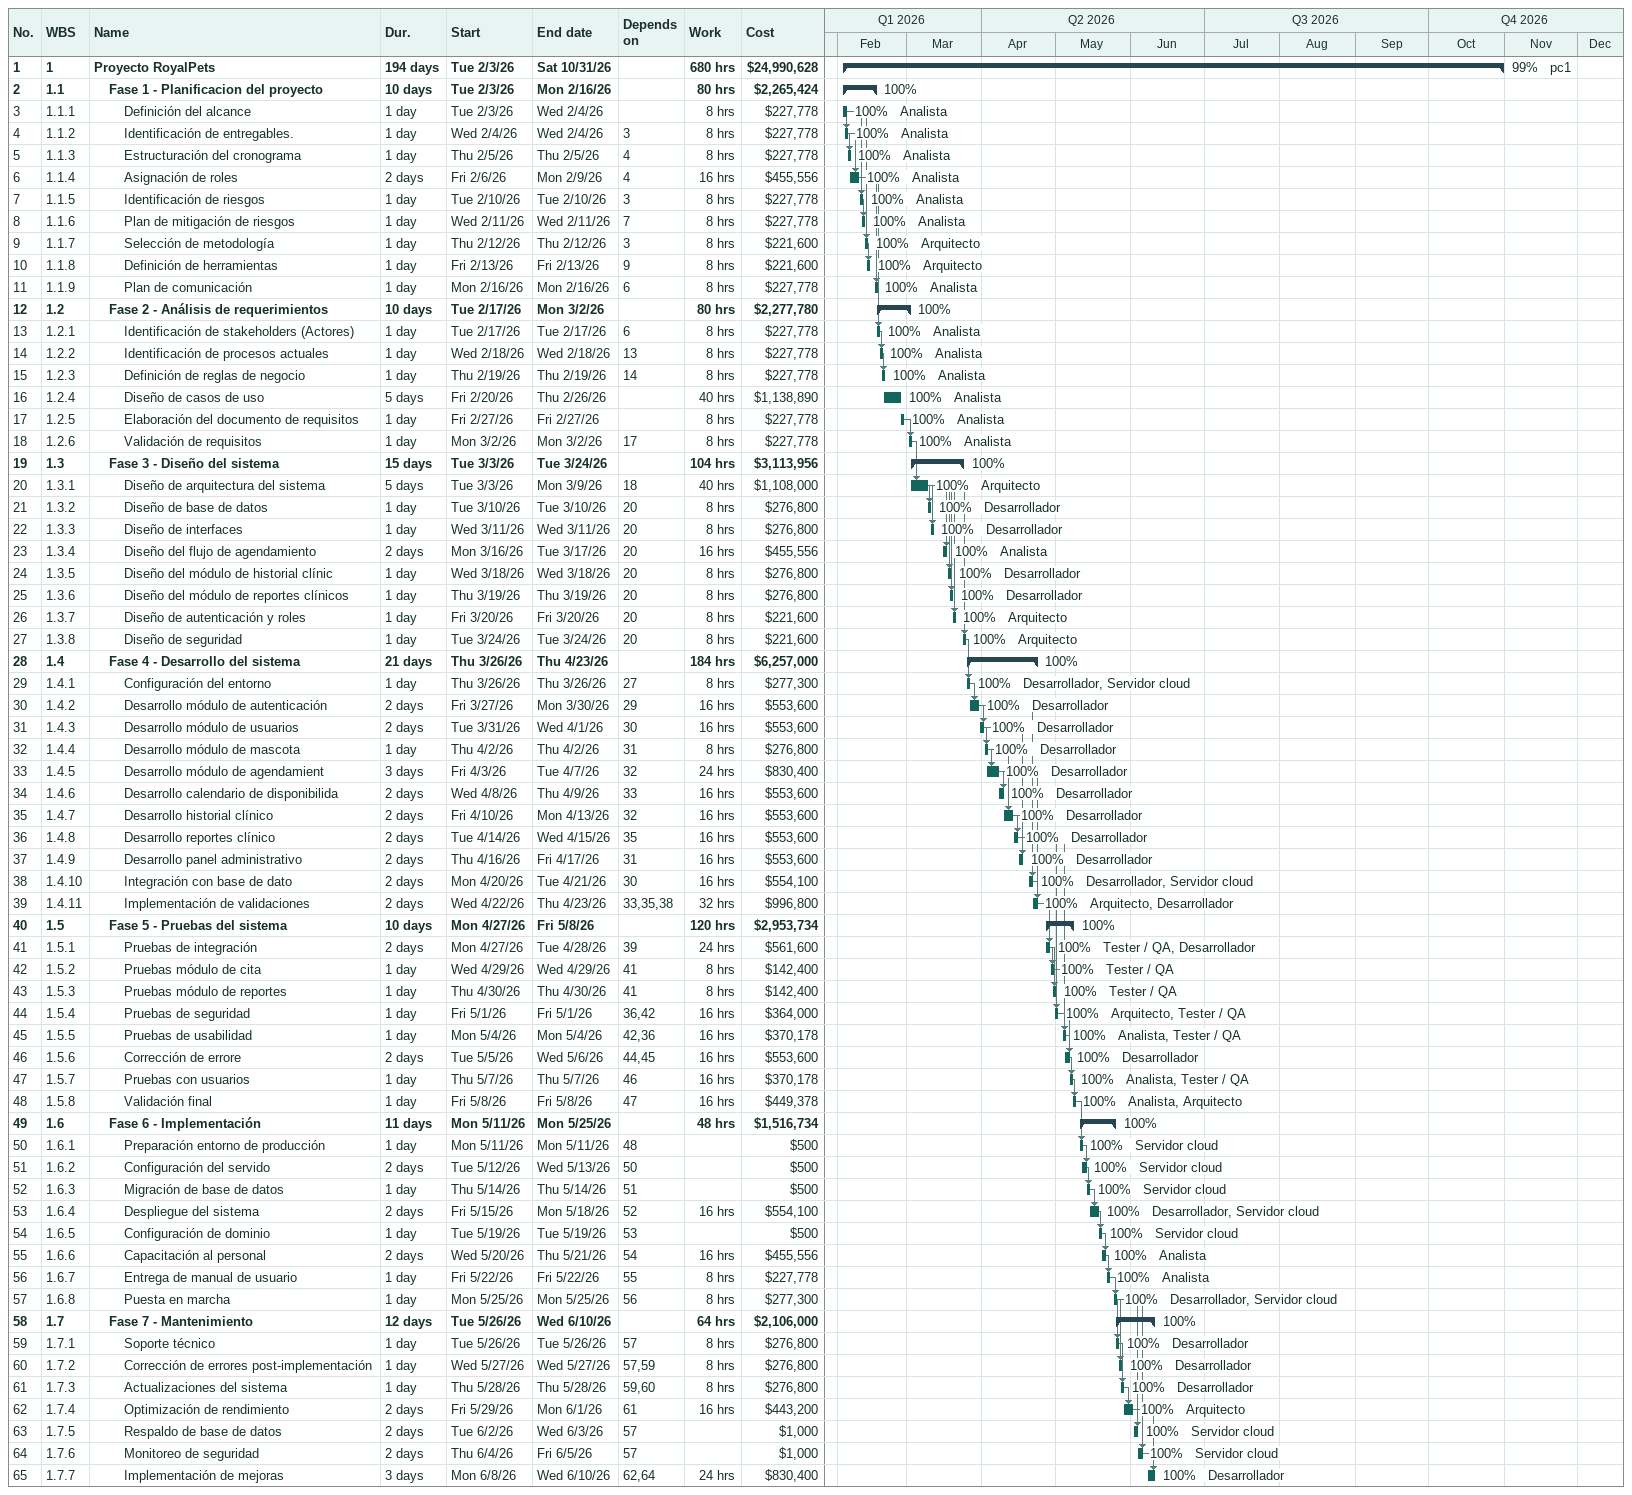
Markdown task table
| ID | WBS | Task | Duration | Start | Finish | Predecessors | Resources | % complete | Work (h) | Cost ($) |
|---|---|---|---|---|---|---|---|---|---|---|
| 1 | 1 | **Proyecto RoyalPets** | 194d | 2026-02-03 | 2026-10-31 |  | pc1 | 99 | 680 | 24990628 |
| 2 | 1.1 | **Fase 1 - Planificacion del proyecto** | 10d | 2026-02-03 | 2026-02-16 |  |  | 100 | 80 | 2265424 |
| 3 | 1.1.1 | Definición del alcance | 1d | 2026-02-03 | 2026-02-04 |  | Analista | 100 | 8 | 227778 |
| 4 | 1.1.2 | Identificación de entregables. | 1d | 2026-02-04 | 2026-02-04 | 3 | Analista | 100 | 8 | 227778 |
| 5 | 1.1.3 | Estructuración del cronograma | 1d | 2026-02-05 | 2026-02-05 | 4 | Analista | 100 | 8 | 227778 |
| 6 | 1.1.4 | Asignación de roles | 2d | 2026-02-06 | 2026-02-09 | 4 | Analista | 100 | 16 | 455556 |
| 7 | 1.1.5 | Identificación de riesgos | 1d | 2026-02-10 | 2026-02-10 | 3 | Analista | 100 | 8 | 227778 |
| 8 | 1.1.6 | Plan de mitigación de riesgos | 1d | 2026-02-11 | 2026-02-11 | 7 | Analista | 100 | 8 | 227778 |
| 9 | 1.1.7 | Selección de metodología | 1d | 2026-02-12 | 2026-02-12 | 3 | Arquitecto | 100 | 8 | 221600 |
| 10 | 1.1.8 | Definición de herramientas | 1d | 2026-02-13 | 2026-02-13 | 9 | Arquitecto | 100 | 8 | 221600 |
| 11 | 1.1.9 | Plan de comunicación | 1d | 2026-02-16 | 2026-02-16 | 6 | Analista | 100 | 8 | 227778 |
| 12 | 1.2 | **Fase 2 - Análisis de requerimientos** | 10d | 2026-02-17 | 2026-03-02 |  |  | 100 | 80 | 2277780 |
| 13 | 1.2.1 | Identificación de stakeholders (Actores) | 1d | 2026-02-17 | 2026-02-17 | 6 | Analista | 100 | 8 | 227778 |
| 14 | 1.2.2 | Identificación de procesos actuales | 1d | 2026-02-18 | 2026-02-18 | 13 | Analista | 100 | 8 | 227778 |
| 15 | 1.2.3 | Definición de reglas de negocio | 1d | 2026-02-19 | 2026-02-19 | 14 | Analista | 100 | 8 | 227778 |
| 16 | 1.2.4 | Diseño de casos de uso | 5d | 2026-02-20 | 2026-02-26 |  | Analista | 100 | 40 | 1138890 |
| 17 | 1.2.5 | Elaboración del documento de requisitos | 1d | 2026-02-27 | 2026-02-27 |  | Analista | 100 | 8 | 227778 |
| 18 | 1.2.6 | Validación de requisitos | 1d | 2026-03-02 | 2026-03-02 | 17 | Analista | 100 | 8 | 227778 |
| 19 | 1.3 | **Fase 3 - Diseño del sistema** | 15d | 2026-03-03 | 2026-03-24 |  |  | 100 | 104 | 3113956 |
| 20 | 1.3.1 | Diseño de arquitectura del sistema | 5d | 2026-03-03 | 2026-03-09 | 18 | Arquitecto | 100 | 40 | 1108000 |
| 21 | 1.3.2 | Diseño de base de datos | 1d | 2026-03-10 | 2026-03-10 | 20 | Desarrollador | 100 | 8 | 276800 |
| 22 | 1.3.3 | Diseño de interfaces | 1d | 2026-03-11 | 2026-03-11 | 20 | Desarrollador | 100 | 8 | 276800 |
| 23 | 1.3.4 | Diseño del flujo de agendamiento | 2d | 2026-03-16 | 2026-03-17 | 20 | Analista | 100 | 16 | 455556 |
| 24 | 1.3.5 | Diseño del módulo de historial clínic | 1d | 2026-03-18 | 2026-03-18 | 20 | Desarrollador | 100 | 8 | 276800 |
| 25 | 1.3.6 | Diseño del módulo de reportes clínicos | 1d | 2026-03-19 | 2026-03-19 | 20 | Desarrollador | 100 | 8 | 276800 |
| 26 | 1.3.7 | Diseño de autenticación y roles | 1d | 2026-03-20 | 2026-03-20 | 20 | Arquitecto | 100 | 8 | 221600 |
| 27 | 1.3.8 | Diseño de seguridad | 1d | 2026-03-24 | 2026-03-24 | 20 | Arquitecto | 100 | 8 | 221600 |
| 28 | 1.4 | **Fase 4 - Desarrollo del sistema** | 21d | 2026-03-26 | 2026-04-23 |  |  | 100 | 184 | 6257000 |
| 29 | 1.4.1 | Configuración del entorno | 1d | 2026-03-26 | 2026-03-26 | 27 | Desarrollador, Servidor cloud | 100 | 8 | 277300 |
| 30 | 1.4.2 | Desarrollo módulo de autenticación | 2d | 2026-03-27 | 2026-03-30 | 29 | Desarrollador | 100 | 16 | 553600 |
| 31 | 1.4.3 | Desarrollo módulo de usuarios | 2d | 2026-03-31 | 2026-04-01 | 30 | Desarrollador | 100 | 16 | 553600 |
| 32 | 1.4.4 | Desarrollo módulo de mascota | 1d | 2026-04-02 | 2026-04-02 | 31 | Desarrollador | 100 | 8 | 276800 |
| 33 | 1.4.5 | Desarrollo módulo de agendamient | 3d | 2026-04-03 | 2026-04-07 | 32 | Desarrollador | 100 | 24 | 830400 |
| 34 | 1.4.6 | Desarrollo calendario de disponibilida | 2d | 2026-04-08 | 2026-04-09 | 33 | Desarrollador | 100 | 16 | 553600 |
| 35 | 1.4.7 | Desarrollo historial clínico | 2d | 2026-04-10 | 2026-04-13 | 32 | Desarrollador | 100 | 16 | 553600 |
| 36 | 1.4.8 | Desarrollo reportes clínico | 2d | 2026-04-14 | 2026-04-15 | 35 | Desarrollador | 100 | 16 | 553600 |
| 37 | 1.4.9 | Desarrollo panel administrativo | 2d | 2026-04-16 | 2026-04-17 | 31 | Desarrollador | 100 | 16 | 553600 |
| 38 | 1.4.10 | Integración con base de dato | 2d | 2026-04-20 | 2026-04-21 | 30 | Desarrollador, Servidor cloud | 100 | 16 | 554100 |
| 39 | 1.4.11 | Implementación de validaciones | 2d | 2026-04-22 | 2026-04-23 | 33, 35, 38 | Arquitecto, Desarrollador | 100 | 32 | 996800 |
| 40 | 1.5 | **Fase 5 - Pruebas del sistema** | 10d | 2026-04-27 | 2026-05-08 |  |  | 100 | 120 | 2953734 |
| 41 | 1.5.1 | Pruebas de integración | 2d | 2026-04-27 | 2026-04-28 | 39 | Tester / QA, Desarrollador | 100 | 24 | 561600 |
| 42 | 1.5.2 | Pruebas módulo de cita | 1d | 2026-04-29 | 2026-04-29 | 41 | Tester / QA | 100 | 8 | 142400 |
| 43 | 1.5.3 | Pruebas módulo de reportes | 1d | 2026-04-30 | 2026-04-30 | 41 | Tester / QA | 100 | 8 | 142400 |
| 44 | 1.5.4 | Pruebas de seguridad | 1d | 2026-05-01 | 2026-05-01 | 36, 42 | Arquitecto, Tester / QA | 100 | 16 | 364000 |
| 45 | 1.5.5 | Pruebas de usabilidad | 1d | 2026-05-04 | 2026-05-04 | 42, 36 | Analista, Tester / QA | 100 | 16 | 370178 |
| 46 | 1.5.6 | Corrección de errore | 2d | 2026-05-05 | 2026-05-06 | 44, 45 | Desarrollador | 100 | 16 | 553600 |
| 47 | 1.5.7 | Pruebas con usuarios | 1d | 2026-05-07 | 2026-05-07 | 46 | Analista, Tester / QA | 100 | 16 | 370178 |
| 48 | 1.5.8 | Validación final | 1d | 2026-05-08 | 2026-05-08 | 47 | Analista, Arquitecto | 100 | 16 | 449378 |
| 49 | 1.6 | **Fase 6 - Implementación** | 11d | 2026-05-11 | 2026-05-25 |  |  | 100 | 48 | 1516734 |
| 50 | 1.6.1 | Preparación entorno de producción | 1d | 2026-05-11 | 2026-05-11 | 48 | Servidor cloud | 100 |  | 500 |
| 51 | 1.6.2 | Configuración del servido | 2d | 2026-05-12 | 2026-05-13 | 50 | Servidor cloud | 100 |  | 500 |
| 52 | 1.6.3 | Migración de base de datos | 1d | 2026-05-14 | 2026-05-14 | 51 | Servidor cloud | 100 |  | 500 |
| 53 | 1.6.4 | Despliegue del sistema | 2d | 2026-05-15 | 2026-05-18 | 52 | Desarrollador, Servidor cloud | 100 | 16 | 554100 |
| 54 | 1.6.5 | Configuración de dominio | 1d | 2026-05-19 | 2026-05-19 | 53 | Servidor cloud | 100 |  | 500 |
| 55 | 1.6.6 | Capacitación al personal | 2d | 2026-05-20 | 2026-05-21 | 54 | Analista | 100 | 16 | 455556 |
| 56 | 1.6.7 | Entrega de manual de usuario | 1d | 2026-05-22 | 2026-05-22 | 55 | Analista | 100 | 8 | 227778 |
| 57 | 1.6.8 | Puesta en marcha | 1d | 2026-05-25 | 2026-05-25 | 56 | Desarrollador, Servidor cloud | 100 | 8 | 277300 |
| 58 | 1.7 | **Fase 7 - Mantenimiento** | 12d | 2026-05-26 | 2026-06-10 |  |  | 100 | 64 | 2106000 |
| 59 | 1.7.1 | Soporte técnico | 1d | 2026-05-26 | 2026-05-26 | 57 | Desarrollador | 100 | 8 | 276800 |
| 60 | 1.7.2 | Corrección de errores post-implementación | 1d | 2026-05-27 | 2026-05-27 | 57, 59 | Desarrollador | 100 | 8 | 276800 |
| 61 | 1.7.3 | Actualizaciones del sistema | 1d | 2026-05-28 | 2026-05-28 | 59, 60 | Desarrollador | 100 | 8 | 276800 |
| 62 | 1.7.4 | Optimización de rendimiento | 2d | 2026-05-29 | 2026-06-01 | 61 | Arquitecto | 100 | 16 | 443200 |
| 63 | 1.7.5 | Respaldo de base de datos | 2d | 2026-06-02 | 2026-06-03 | 57 | Servidor cloud | 100 |  | 1000 |
| 64 | 1.7.6 | Monitoreo de seguridad | 2d | 2026-06-04 | 2026-06-05 | 57 | Servidor cloud | 100 |  | 1000 |
| 65 | 1.7.7 | Implementación de mejoras | 3d | 2026-06-08 | 2026-06-10 | 62, 64 | Desarrollador | 100 | 24 | 830400 |
